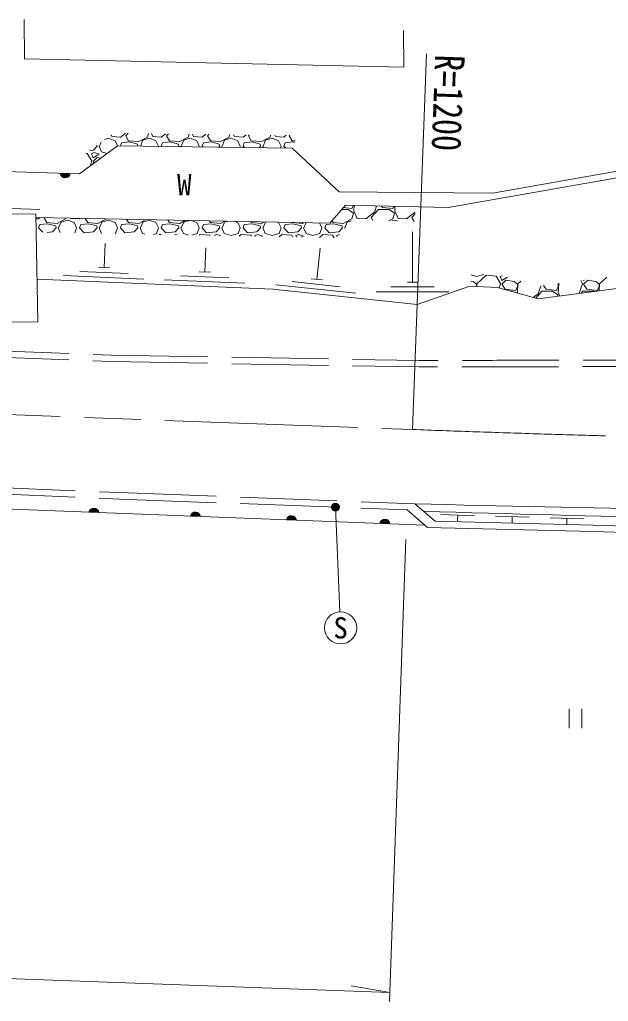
# Model space of a CAD drawing. Units: millimetres at full size, sheet at 1:1000; details may follow other scales. Extents: x 40000 to 680000, y 20000 to 380000.
# Drawn here: x 324677 to 361252, y 238980 to 299952 of the extents above; entities that cross this region are included whole.
import ezdxf
from ezdxf.enums import TextEntityAlignment as Align

# ---------------------------------------------------------------- set-up
doc = ezdxf.new("R2010")
doc.units = ezdxf.units.MM
doc.header["$LTSCALE"] = 1000
doc.linetypes.add('CHAIN', pattern=[18.5, 12, -1.5, 3.5, -1.5])
doc.linetypes.add('DASHED', pattern=[7.5, 6, -1.5])
for name, color, linetype, lineweight in [('M-BGD', 7, 'Continuous', 13), ('M-BMK', 2, 'CHAIN', 13), ('M-STR-HTXT', 7, 'Continuous', 13), ('M-STR-STRC', 7, 'Continuous', 13)]:
    doc.layers.add(name, color=color, linetype=linetype, lineweight=lineweight)
doc.styles.add('ＭＳ ゴシック', font='')
doc.styles.get('ＭＳ ゴシック').set_extended_font_data('MS Gothic')

msp = doc.modelspace()

# ---------------------------------------------------------------- hatches: boundary and pattern name
at = {"layer": 'M-BGD'}
for points in [[(327193, 290404), (327818, 290384, -0.84072)], [(329604, 269339), (328979, 269363, -0.84072)], [(335911, 269097), (335285, 269121, -0.84072)], [(341877, 268868), (341252, 268892, -0.84072)], [(347676, 268645), (347050, 268669, -0.84072)]]:
    msp.add_hatch(color=256, dxfattribs=at).paths.add_polyline_path(points)
at = {"layer": 'M-STR-HTXT'}
msp.add_hatch(color=256, dxfattribs=at).paths.add_polyline_path([(344122, 269488, -1), (344463, 269853, -0.41421), (344475, 269500, -0.41421)])

# ---------------------------------------------------------------- linework, layer by layer
at = {"layer": 'M-BGD'}
for p, q in [((330355, 292799), (330403, 292684)), ((330403, 292684), (330937, 292659)), ((330937, 292659), (331249, 292900)), ((331267, 292735), (331413, 292898)), ((331445, 292430), (331267, 292735)), ((332677, 292882), (332613, 292659)), ((332861, 292879), (332943, 292684)), ((332943, 292684), (333477, 292659)), ((333477, 292659), (333747, 292868)), ((333807, 292735), (333924, 292866)), ((333985, 292430), (333807, 292735)), ((335207, 292849), (335153, 292659)), ((335415, 292846), (335483, 292684)), ((335483, 292684), (336017, 292659)), ((336017, 292659), (336246, 292836)), ((336347, 292735), (336435, 292833)), ((336525, 292430), (336347, 292735)), ((337738, 292817), (337693, 292659)), ((337969, 292814), (338023, 292684)), ((338023, 292684), (338557, 292659)), ((338557, 292659), (338744, 292804)), ((338887, 292735), (338946, 292801)), ((339065, 292430), (338887, 292735)), ((340269, 292784), (340233, 292659)), ((340523, 292781), (340563, 292684)), ((340563, 292684), (341097, 292659)), ((341097, 292659), (341243, 292772)), ((341427, 292735), (341457, 292769)), ((341605, 292430), (341427, 292735)), ((329489, 292100), (329260, 291846)), ((329489, 292100), (329478, 292152)), ((329616, 292100), (329768, 291744)), ((329641, 292100), (329749, 292352)), ((329959, 292507), (330200, 292583)), ((330200, 292583), (330606, 292430)), ((330606, 292430), (330756, 292106)), ((330939, 292107), (331013, 292303)), ((331495, 292354), (331013, 292303)), ((332080, 292379), (331445, 292430)), ((332003, 292227), (331495, 292354)), ((332029, 292100), (332003, 292227)), ((332029, 292100), (332023, 292094)), ((332613, 292659), (332080, 292379)), ((332156, 292100), (332159, 292092)), ((332181, 292100), (332334, 292456)), ((332334, 292456), (332740, 292583)), ((332740, 292583), (333146, 292430)), ((333146, 292430), (333299, 292100)), ((333291, 292077), (333299, 292100)), ((333477, 292100), (333553, 292303)), ((333500, 292075), (333477, 292100)), ((334035, 292354), (333553, 292303)), ((334620, 292379), (333985, 292430)), ((334543, 292227), (334035, 292354)), ((334569, 292100), (334534, 292061)), ((334569, 292100), (334543, 292227)), ((335153, 292659), (334620, 292379)), ((334696, 292100), (334713, 292059)), ((334721, 292100), (334874, 292456)), ((334874, 292456), (335280, 292583)), ((335280, 292583), (335686, 292430)), ((335686, 292430), (335839, 292100)), ((335819, 292045), (335839, 292100)), ((336017, 292100), (336093, 292303)), ((336070, 292042), (336017, 292100)), ((336575, 292354), (336093, 292303)), ((337160, 292379), (336525, 292430)), ((337083, 292227), (336575, 292354)), ((337109, 292100), (337045, 292029)), ((337109, 292100), (337083, 292227)), ((337693, 292659), (337160, 292379)), ((337236, 292100), (337267, 292026)), ((337261, 292100), (337414, 292456)), ((337414, 292456), (337820, 292583)), ((337820, 292583), (338226, 292430)), ((338226, 292430), (338379, 292100)), ((338347, 292012), (338379, 292100)), ((338557, 292100), (338633, 292303)), ((338640, 292008), (338557, 292100)), ((339115, 292354), (338633, 292303)), ((339700, 292379), (339065, 292430)), ((339623, 292227), (339115, 292354)), ((339649, 292100), (339556, 291997)), ((339649, 292100), (339623, 292227)), ((340233, 292659), (339700, 292379)), ((339776, 292100), (339822, 291993)), ((339801, 292100), (339954, 292456)), ((339954, 292456), (340360, 292583)), ((340360, 292583), (340766, 292430)), ((340766, 292430), (340919, 292100)), ((340876, 291980), (340919, 292100)), ((341097, 292100), (341173, 292303)), ((341211, 291975), (341097, 292100)), ((341655, 292354), (341173, 292303)), ((341786, 292416), (341605, 292430)), ((341752, 292330), (341655, 292354)), ((328879, 291643), (328797, 291650)), ((329159, 291186), (328879, 291643)), ((329260, 291846), (329037, 291827)), ((329311, 291694), (329133, 291617)), ((329133, 291617), (329235, 291363)), ((329235, 291363), (329616, 291592)), ((329616, 291592), (329311, 291694)), ((329768, 291744), (330125, 291640)), ((329050, 290846), (329159, 291186)), ((329489, 291389), (329235, 291135)), ((329235, 291135), (329303, 291033)), ((329735, 291352), (329489, 291389)), ((327818, 290384), (327193, 290404)), ((345313, 288214), (345425, 288415)), ((345456, 288414), (345440, 288087)), ((344681, 288163), (345084, 288163)), ((344781, 288278), (345313, 288214)), ((345084, 288163), (345415, 287934)), ((345415, 287934), (345313, 287579)), ((345440, 288087), (345643, 287604)), ((346177, 287579), (346735, 288011)), ((346507, 287655), (346964, 288163)), ((346735, 288011), (346855, 288384)), ((346964, 288163), (347624, 288163)), ((347160, 288377), (347218, 288290)), ((347218, 288290), (347853, 288214)), ((347624, 288163), (347955, 287934)), ((347853, 288214), (347935, 288361)), ((347955, 287934), (347853, 287579)), ((347993, 288359), (347980, 288087)), ((347980, 288087), (348183, 287604)), ((348717, 287579), (349253, 287993)), ((349047, 287655), (349250, 287881)), ((325695, 287587), (325857, 287579)), ((325857, 287579), (325962, 287660)), ((325857, 287020), (325933, 287223)), ((326415, 287274), (325933, 287223)), ((326187, 287655), (326188, 287656)), ((326365, 287350), (326187, 287655)), ((327000, 287299), (326365, 287350)), ((326923, 287147), (326415, 287274)), ((327533, 287579), (327000, 287299)), ((327101, 287020), (327254, 287376)), ((327254, 287376), (327660, 287503)), ((327548, 287630), (327533, 287579)), ((327660, 287503), (328066, 287350)), ((327855, 287624), (327863, 287604)), ((327863, 287604), (328397, 287579)), ((328066, 287350), (328219, 287020)), ((328397, 287579), (328441, 287613)), ((328397, 287020), (328473, 287223)), ((328955, 287274), (328473, 287223)), ((328905, 287350), (328755, 287607)), ((329540, 287299), (328905, 287350)), ((329463, 287147), (328955, 287274)), ((330073, 287579), (329540, 287299)), ((329641, 287020), (329794, 287376)), ((329794, 287376), (330200, 287503)), ((330074, 287583), (330073, 287579)), ((330200, 287503), (330606, 287350)), ((330606, 287350), (330759, 287020)), ((330937, 287020), (331013, 287223)), ((331495, 287274), (331013, 287223)), ((331445, 287350), (331323, 287559)), ((332080, 287299), (331445, 287350)), ((332003, 287147), (331495, 287274)), ((332532, 287536), (332080, 287299)), ((332181, 287020), (332334, 287376)), ((332334, 287376), (332740, 287503)), ((332740, 287503), (333146, 287350)), ((333146, 287350), (333299, 287020)), ((333477, 287020), (333553, 287223)), ((334035, 287274), (333553, 287223)), ((333985, 287350), (333891, 287511)), ((334620, 287299), (333985, 287350)), ((334543, 287147), (334035, 287274)), ((334983, 287490), (334620, 287299)), ((334721, 287020), (334874, 287376)), ((334874, 287376), (335225, 287485)), ((335331, 287483), (335686, 287350)), ((335686, 287350), (335839, 287020)), ((336017, 287020), (336093, 287223)), ((336575, 287274), (336093, 287223)), ((336525, 287350), (336459, 287462)), ((337160, 287299), (336525, 287350)), ((337083, 287147), (336575, 287274)), ((337435, 287444), (337160, 287299)), ((337261, 287020), (337414, 287376)), ((337414, 287376), (337621, 287440)), ((338006, 287433), (338226, 287350)), ((338226, 287350), (338379, 287020)), ((338557, 287020), (338633, 287223)), ((339115, 287274), (338633, 287223)), ((339065, 287350), (339028, 287414)), ((339700, 287299), (339065, 287350)), ((339623, 287147), (339115, 287274)), ((339887, 287398), (339700, 287299)), ((339801, 287020), (339954, 287376)), ((339954, 287376), (340016, 287395)), ((340680, 287383), (340766, 287350)), ((340766, 287350), (340919, 287020)), ((341097, 287020), (341173, 287223)), ((341655, 287274), (341173, 287223)), ((341605, 287350), (341596, 287365)), ((342240, 287299), (341605, 287350)), ((342163, 287147), (341655, 287274)), ((342339, 287351), (342240, 287299)), ((342341, 287020), (342482, 287349)), ((343314, 287333), (343459, 287020)), ((343637, 287020), (343713, 287223)), ((344195, 287274), (343713, 287223)), ((344145, 287350), (344076, 287469)), ((344780, 287299), (344145, 287350)), ((344703, 287147), (344195, 287274)), ((345313, 287579), (344780, 287299)), ((344881, 287020), (345034, 287376)), ((345034, 287376), (345274, 287451)), ((345431, 287500), (345440, 287503)), ((345440, 287503), (345449, 287499)), ((345643, 287604), (346177, 287579)), ((346612, 287474), (346507, 287655)), ((347853, 287579), (347612, 287452)), ((347806, 287448), (347980, 287503)), ((347980, 287503), (348145, 287441)), ((348183, 287604), (348717, 287579)), ((349185, 287418), (349047, 287655)), ((326111, 286742), (325857, 287020)), ((326720, 286766), (326386, 286737)), ((326949, 287020), (326720, 286766)), ((326949, 287020), (326923, 287147)), ((327076, 287020), (327204, 286722)), ((328106, 286705), (328219, 287020)), ((328676, 286715), (328397, 287020)), ((329260, 286766), (328676, 286715)), ((329489, 287020), (329260, 286766)), ((329489, 287020), (329463, 287147)), ((329616, 287020), (329764, 286673)), ((330608, 286657), (330632, 286664)), ((330632, 286664), (330759, 287020)), ((331216, 286715), (330937, 287020)), ((331800, 286766), (331216, 286715)), ((332029, 287020), (331800, 286766)), ((332029, 287020), (332003, 287147)), ((332156, 287020), (332308, 286664)), ((332308, 286664), (332450, 286623)), ((332995, 286612), (333172, 286664)), ((333172, 286664), (333299, 287020)), ((333350, 286614), (333341, 286606)), ((333472, 286603), (333350, 286614)), ((333756, 286715), (333477, 287020)), ((334340, 286766), (333756, 286715)), ((334391, 286614), (334329, 286587)), ((334569, 287020), (334340, 286766)), ((334479, 286584), (334391, 286614)), ((334569, 287020), (334543, 287147)), ((334696, 287020), (334848, 286664)), ((334848, 286664), (335164, 286571)), ((335382, 286567), (335712, 286664)), ((335712, 286664), (335839, 287020)), ((335890, 286614), (335830, 286559)), ((336499, 286563), (335890, 286614)), ((336296, 286715), (336017, 287020)), ((336880, 286766), (336296, 286715)), ((336931, 286614), (336762, 286541)), ((337109, 287020), (336880, 286766)), ((337171, 286534), (336931, 286614)), ((337109, 287020), (337083, 287147)), ((337236, 287020), (337388, 286664)), ((337388, 286664), (337820, 286537)), ((337820, 286537), (338252, 286664)), ((338252, 286664), (338379, 287020)), ((338430, 286614), (338318, 286512)), ((339039, 286563), (338430, 286614)), ((338836, 286715), (338557, 287020)), ((339420, 286766), (338836, 286715)), ((339471, 286614), (339293, 286537)), ((339649, 287020), (339420, 286766)), ((339776, 286512), (339471, 286614)), ((339649, 287020), (339623, 287147)), ((339776, 287020), (339928, 286664)), ((339928, 286664), (340360, 286537)), ((340360, 286537), (340792, 286664)), ((340792, 286664), (340919, 287020)), ((340970, 286614), (340807, 286465)), ((341579, 286563), (340970, 286614)), ((341376, 286715), (341097, 287020)), ((341960, 286766), (341376, 286715)), ((342011, 286614), (341833, 286537)), ((342189, 287020), (341960, 286766)), ((342316, 286512), (342011, 286614)), ((342189, 287020), (342163, 287147)), ((342316, 287020), (342468, 286664)), ((342468, 286664), (342900, 286537)), ((342900, 286537), (343332, 286664)), ((343510, 286614), (343296, 286418)), ((343332, 286664), (343459, 287020)), ((344119, 286563), (343510, 286614)), ((343916, 286715), (343637, 287020)), ((344500, 286766), (343916, 286715)), ((344540, 286609), (344373, 286537)), ((344729, 287020), (344500, 286766)), ((344729, 287020), (344703, 287147)), ((344856, 287020), (344870, 286987)), ((349085, 283657), (349085, 286767)), ((329930, 284548), (329993, 286047)), ((336509, 286546), (336499, 286563)), ((339079, 286498), (339039, 286563)), ((339293, 286537), (339311, 286493)), ((339731, 286485), (339776, 286512)), ((341649, 286449), (341579, 286563)), ((341833, 286537), (341870, 286445)), ((342194, 286439), (342316, 286512)), ((344218, 286401), (344119, 286563)), ((344373, 286537), (344406, 286455)), ((336189, 284283), (336253, 285782)), ((343140, 283821), (343344, 285764)), ((328419, 284312), (331416, 284185)), ((329580, 284563), (330280, 284533)), ((335840, 284298), (336539, 284268)), ((353492, 284124), (353498, 284141)), ((327407, 284054), (332402, 283843)), ((333666, 283789), (338662, 283578)), ((334678, 284047), (337675, 283920)), ((341616, 283679), (344600, 283365)), ((342792, 283857), (343488, 283784)), ((348770, 283657), (349400, 283657)), ((352857, 283693), (352687, 283718)), ((352727, 284095), (353060, 283997)), ((353060, 283515), (352857, 283693)), ((353060, 283997), (353492, 284124)), ((353085, 283540), (353078, 283381)), ((353670, 284074), (353085, 283540)), ((354279, 284023), (353670, 284074)), ((354559, 283566), (354279, 284023)), ((354472, 283294), (354559, 283566)), ((354656, 284050), (354533, 283997)), ((354533, 283997), (354635, 283743)), ((354635, 283743), (354989, 283956)), ((354889, 283769), (354635, 283515)), ((355397, 283693), (354889, 283769)), ((355600, 283515), (355397, 283693)), ((355625, 283540), (355600, 283007)), ((355822, 283719), (355625, 283540)), ((358140, 283515), (358097, 283553)), ((358165, 283540), (358140, 283007)), ((358193, 283566), (358165, 283540)), ((359440, 282945), (359639, 283566)), ((359639, 283566), (359531, 283742)), ((359706, 283765), (359715, 283743)), ((359715, 283743), (359763, 283772)), ((359969, 283769), (359715, 283515)), ((360477, 283693), (359969, 283769)), ((360680, 283515), (360477, 283693)), ((360705, 283540), (360685, 283109)), ((361161, 283957), (360705, 283540)), ((340590, 283486), (345563, 282962)), ((346835, 283057), (351335, 283057)), ((347735, 283357), (350435, 283357)), ((353060, 283382), (353060, 283515)), ((354635, 283515), (354838, 283210)), ((354838, 283210), (355473, 283134)), ((355213, 283083), (355244, 283083)), ((355244, 283083), (355266, 283068)), ((355473, 283134), (355600, 283362)), ((355600, 283362), (355600, 283515)), ((355600, 283007), (355616, 282969)), ((356588, 282693), (356895, 282931)), ((356735, 282651), (357124, 283083)), ((356895, 282931), (357050, 283415)), ((357124, 283083), (357784, 283083)), ((357226, 283438), (357378, 283210)), ((357378, 283210), (358013, 283134)), ((357784, 283083), (358115, 282854)), ((358013, 283134), (358140, 283362)), ((358140, 283362), (358140, 283515)), ((358140, 283007), (358233, 282786)), ((359553, 282960), (359664, 283083)), ((359664, 283083), (360324, 283083)), ((359715, 283515), (359918, 283210)), ((359918, 283210), (360553, 283134)), ((360324, 283083), (360351, 283065)), ((360553, 283134), (360680, 283362)), ((360680, 283362), (360680, 283515)), ((358115, 282854), (358090, 282767)), ((348760, 269502), (350025, 268411)), ((328979, 269363), (329604, 269339)), ((335285, 269121), (335911, 269097)), ((341252, 268892), (341877, 268868)), ((352942, 269144), (350843, 269210)), ((351892, 269177), (351881, 268817)), ((356329, 269046), (354230, 269106)), ((355280, 269076), (355269, 268716)), ((359730, 268957), (357630, 269011)), ((358680, 268984), (358671, 268624)), ((347050, 268669), (347676, 268645)), ((358813, 257157), (358813, 255957)), ((359613, 257157), (359613, 255957))]:
    msp.add_line(p, q, dxfattribs=at)
for points in [[(324961, 299952), (324970, 297520), (348541, 296990), (348531, 299269)], [(392931, 294815), (391097, 293028), (383639, 292144), (370860, 291727), (351289, 288288), (344911, 288426), (343947, 287321), (325693, 287665)], [(385689, 292790), (383609, 292543), (370819, 292125), (354060, 289181), (344531, 289261), (341608, 291970), (330762, 292110), (328398, 290365), (317101, 290734), (317077, 288466), (325932, 288160)], [(392011, 290490), (388770, 288085), (381497, 287787), (377758, 286253), (376576, 284828), (373161, 284752), (356886, 282609), (354369, 283323), (352653, 283400), (349383, 282258), (340400, 283204), (325757, 283824)], [(349850, 268562), (308733, 270140), (304249, 255757), (303494, 250322)], [(349236, 269884), (350494, 268799), (360317, 268552), (377483, 268015), (400074, 267842), (412087, 267855)], [(350025, 268411), (360306, 268152), (377476, 267615), (400073, 267442), (412087, 267455)]]:
    msp.add_lwpolyline(points, dxfattribs=at)
msp.add_lwpolyline([(314354, 289306), (312101, 289264), (312164, 281087), (325800, 281192), (325690, 287875), (316572, 287971), (316602, 290773), (314364, 290769)], close=True, dxfattribs=at)
at = {"layer": 'M-BGD', "linetype": 'DASHED'}
for points in [[(223728, 284753), (227168, 284568), (230366, 284103), (235175, 283251), (250448, 282540), (265413, 281881), (272614, 281648), (306761, 280033), (330368, 279113), (349494, 278779)], [(223904, 284343), (227128, 284169), (230302, 283708), (235130, 282853), (250430, 282140), (265398, 281481), (272598, 281248), (306744, 279634), (330357, 278713), (349491, 278379)], [(264360, 273477), (271918, 273054), (307156, 271583), (330899, 270576), (349236, 269884)], [(264462, 273071), (271898, 272654), (307139, 271184), (330883, 270177), (348760, 269502)]]:
    msp.add_lwpolyline(points, dxfattribs=at)
at = {"layer": 'M-BGD'}
for centre, radius, start, end in [((327507, 290449), 318, 188.02054, 348.23827), ((329290, 269296), 318, 7.69312, 167.91085), ((386234, 1603680), 1334309, 268.41109, 271.18802), ((335596, 269054), 318, 7.69312, 167.91085), ((341562, 268825), 318, 7.69312, 167.91085), ((347361, 268603), 318, 7.69312, 167.91085), ((387808, 1414044), 1145250, 268.0965, 271.30614)]:
    msp.add_arc(centre, radius, start, end, dxfattribs=at)
at = {"layer": 'M-BGD', "linetype": 'DASHED'}
for radius, start, end in [(3583741, 89.10344, 90.20164), (3583341, 89.10395, 90.20171)]:
    msp.add_arc((362106, -3304940), radius, start, end, dxfattribs=at)
at = {"layer": 'M-BMK'}
msp.add_lwpolyline([(83051, 281481), (167309, 281158), (349086, 274496)], dxfattribs=at)
msp.add_arc((394227, 1473646), 1200000, 267.84415, 270.70022, dxfattribs=at)
at = {"layer": 'M-STR-HTXT'}
for p, q in [((349086, 274496), (349950, 297823)), ((344293, 269670), (344574, 263176)), ((348678, 267658), (347663, 238980)), ((263706, 242601), (347682, 239524)), ((347682, 239524), (345265, 239954))]:
    msp.add_line(p, q, dxfattribs=at)
msp.add_circle((344293, 269670), 250, dxfattribs=at)
at = {"layer": 'M-STR-STRC'}
msp.add_circle((344617, 262177), 1000, dxfattribs=at)

# ---------------------------------------------------------------- texts
at = {"layer": 'M-BGD', "style": 'ＭＳ ゴシック'}
msp.add_text('W', height=1320, dxfattribs=at).set_placement((334910, 289699), align=Align.MIDDLE_CENTER)
at = {"layer": 'M-STR-HTXT', "style": 'ＭＳ ゴシック', "width": 0.8}
msp.add_text('R=1200', height=1833, rotation=267.878, dxfattribs=at).set_placement((349950, 297823), align=Align.BOTTOM_LEFT)
at = {"layer": 'M-STR-STRC', "style": 'ＭＳ ゴシック'}
msp.add_text('S', height=1320, dxfattribs=at).set_placement((344617, 262177), align=Align.MIDDLE_CENTER)

doc.saveas('drawing.dxf')
